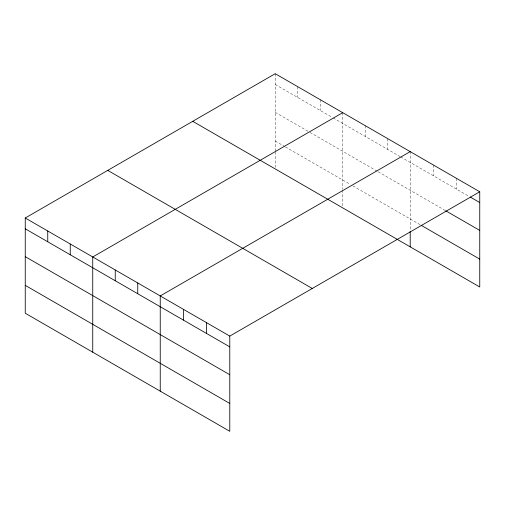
<?xml version="1.0" encoding="UTF-8"?>
<svg xmlns="http://www.w3.org/2000/svg" width="505" height="505" viewBox="0 0 505 505"><rect width="100%" height="100%" fill="white"/><g stroke="black" fill="none" stroke-linecap="round" stroke-linejoin="round"><path stroke-width="0.38" stroke-dasharray="2.52 1.89" d="M275.219 84.468L332.486 117.532M333.167 117.924L399.985 156.499M400.667 156.897L468.842 196.256M275.219 112.331L309.306 132.013M309.988 132.405L377.481 171.378M378.163 171.769L444.981 210.345M275.219 141.04L284.763 146.551M285.445 146.949L350.211 184.338M352.938 185.916L420.438 224.883M456.57 178.391L456.57 189.173M433.391 165.009L433.391 175.791M410.212 151.626L410.212 231.359M387.707 138.641L387.707 149.417M365.21 125.65L365.21 136.426M342.712 112.659L342.712 189.299M342.712 190.069L342.712 206.324M320.214 99.668L320.214 110.45M297.716 86.683L297.716 97.459M275.219 73.692L275.219 151.102M275.219 151.879L275.219 167.357"/><path stroke-width="0.76" d="M479.75 191.78L275.219 73.692L25.25 218.008L25.25 313.22L229.781 431.308L229.781 336.096L479.75 191.78L479.75 286.991L192.727 121.314M342.712 112.659L92.743 256.976L92.743 352.193M410.212 151.626L160.243 295.943L160.243 391.16M470.205 197.045L479.75 202.555M445.662 210.736L479.75 230.419M421.12 225.274L479.75 259.128M107.742 170.387L312.273 288.469M25.25 218.008L229.781 336.096M25.25 228.784L229.781 346.872M25.25 256.654L229.781 374.735M25.25 285.357L229.781 403.445M410.212 231.359L410.212 246.844M206.602 322.714L206.602 333.489M183.422 309.331L183.422 320.107M137.745 282.958L137.745 293.733M115.247 269.967L115.247 280.742M70.245 243.991L70.245 254.766M47.748 231L47.748 241.775"/></g></svg>
